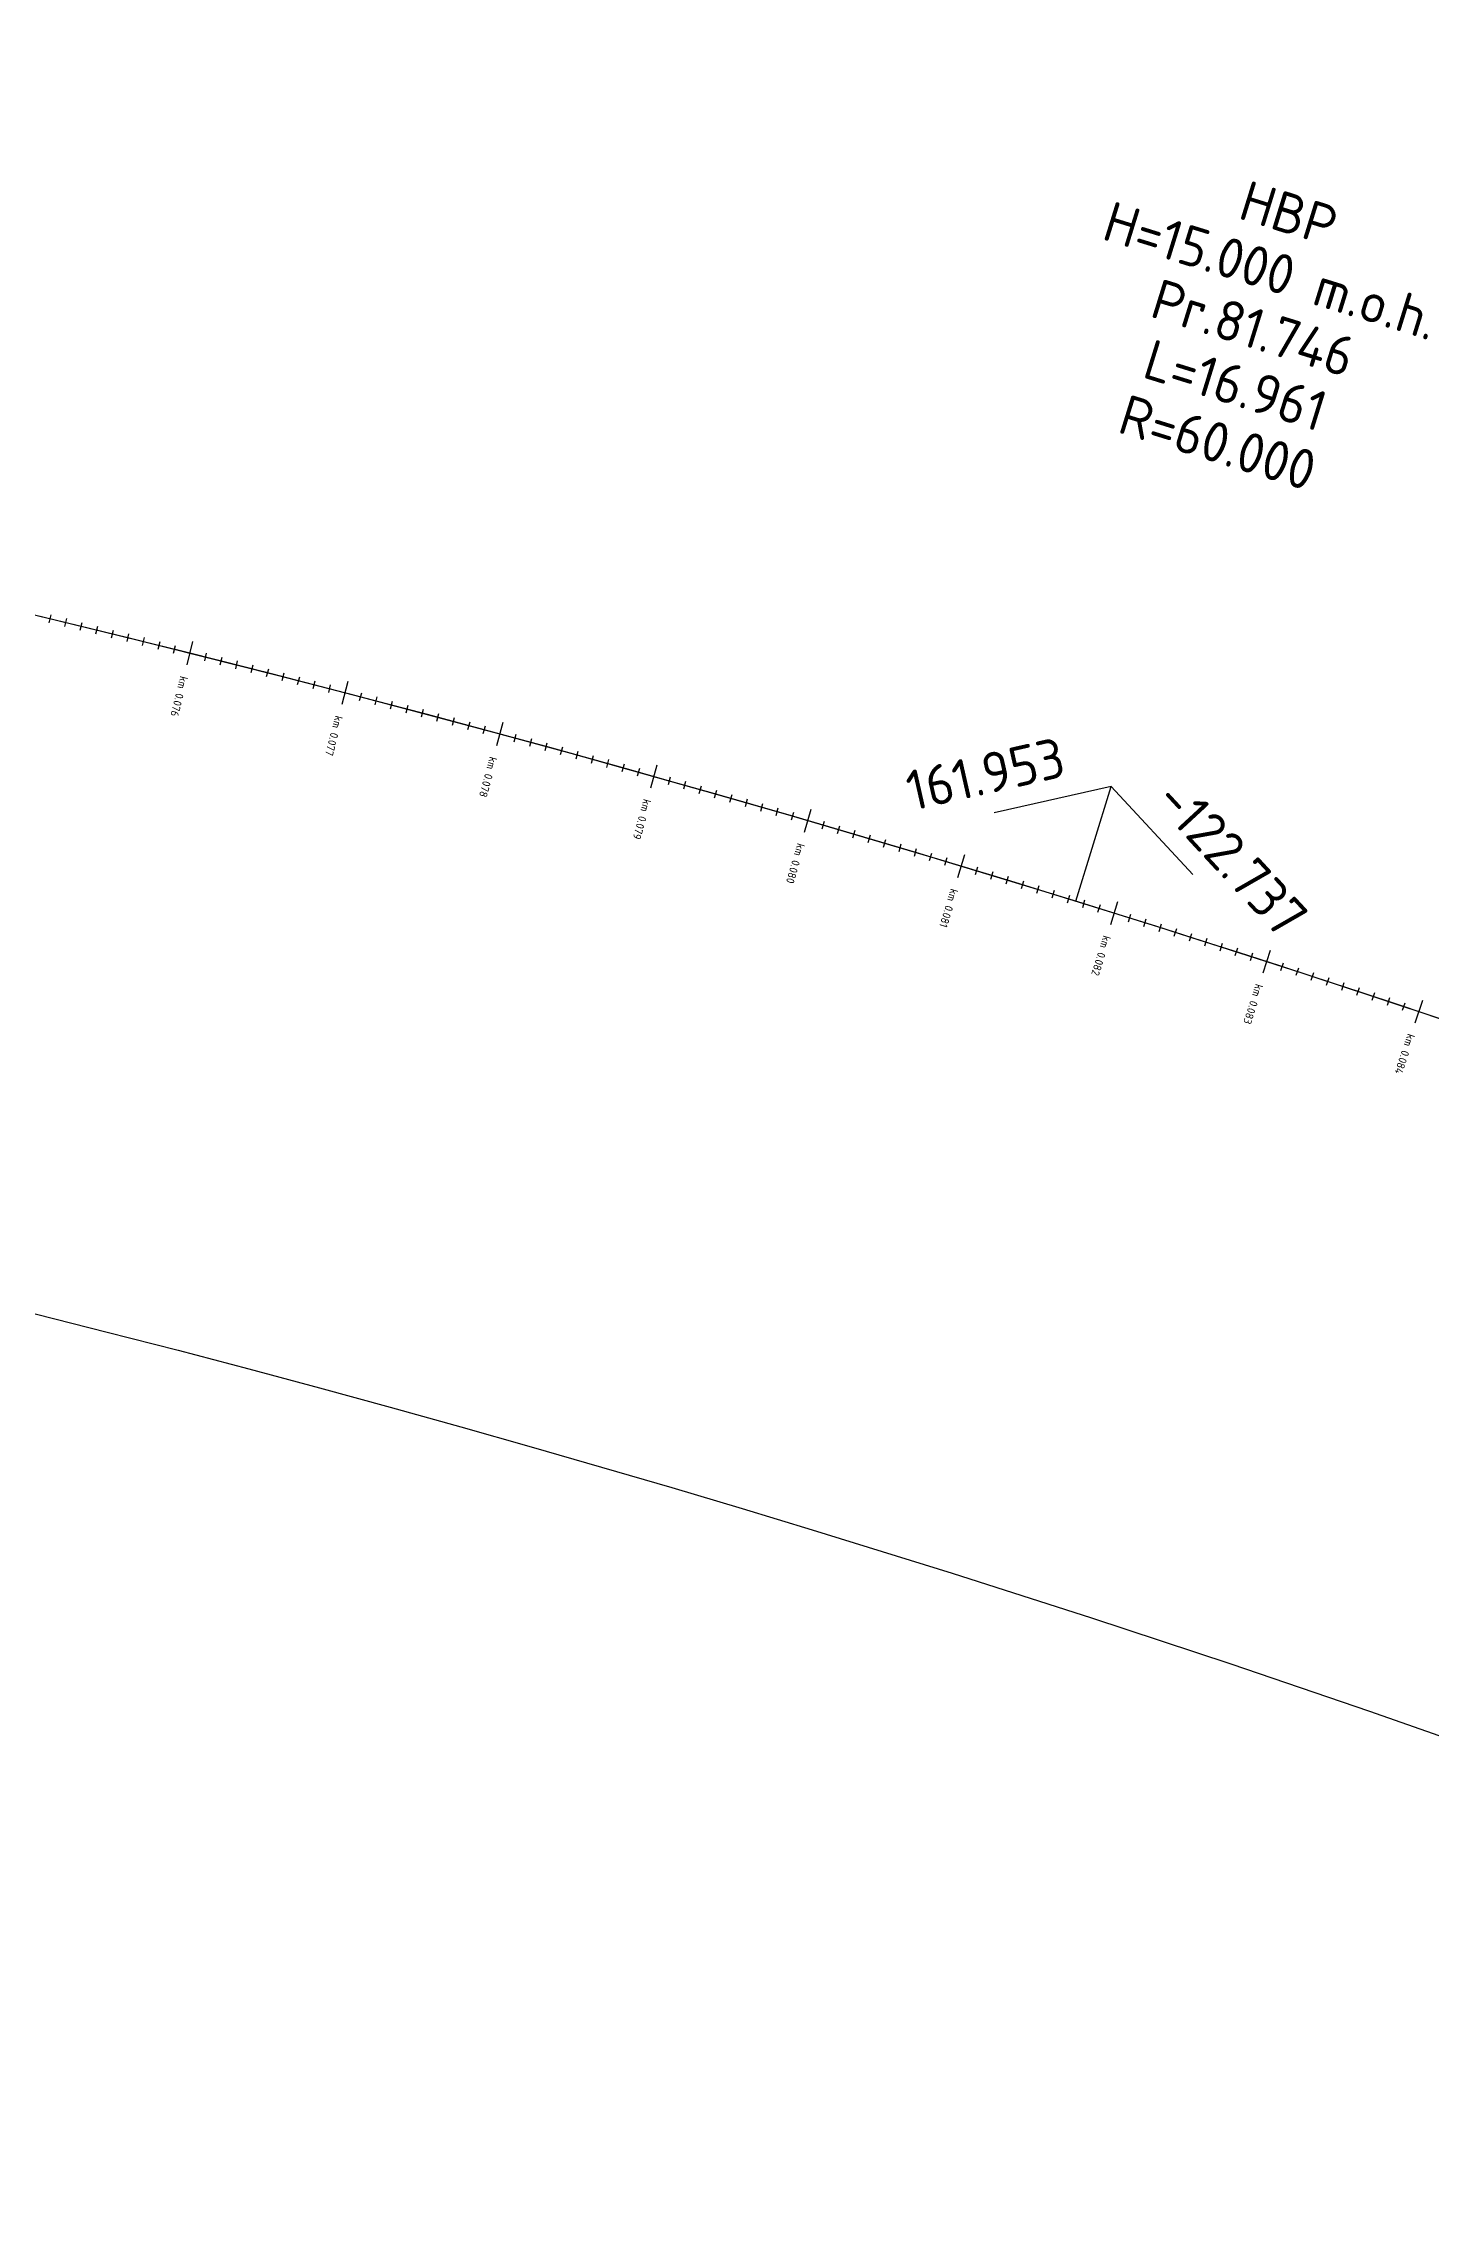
# Model space of a CAD drawing. Header units: metres. Extents: x 50 to 313, y -140 to 159.
# Drawn here: x 165.64 to 174.3, y 116.03 to 129.57 of the extents above; entities that cross this region are included whole.
import ezdxf

# ---------------------------------------------------------------- set-up
doc = ezdxf.new("R2010")
doc.units = ezdxf.units.M
for name, color, linetype, true_color in [('JBTFE_ANNOTATIONS_MILEAGE', 2, 'Continuous', 0xffff00), ('JBTFE_ANNOTATIONS_VERTICALPROFILE', 2, 'Continuous', 0xffff00), ('JBTOB_KO_SPO', 2, 'Continuous', 0xffff00)]:
    doc.layers.add(name, color=color, linetype=linetype, true_color=true_color)
doc.styles.add('RC-STANDARD', font='iso3098.shx')

# ---------------------------------------------------------------- blocks, each defined once
blk = doc.blocks.new('*Z23', base_point=(169.789, 118.011))
at = {"color": 0}
for p, q in [((172.307, 124.927), (171.575, 124.761)), ((172.085, 124.21), (172.307, 124.927)), ((172.307, 124.927), (172.816, 124.376))]:
    blk.add_line(p, q, dxfattribs=at)
at = {"color": 0, "char_height": 0.25, "style": 'RC-STANDARD'}
for s, insert, attachment_point, rotation in [('HBP', (173.417, 128.509), 5, 342.776), ('H=15.000 m.o.h.', (173.306, 128.15), 5, 342.776), ('Pr.81.746', (173.195, 127.792), 5, 342.776), ('L=16.961', (173.084, 127.434), 5, 342.776), ('R=60.000', (172.973, 127.076), 5, 342.776), ('161.953', (172.008, 125.115), 6, 12.776), ('-122.737', (172.66, 124.913), 4, 312.776)]:
    blk.add_mtext(s, dxfattribs=dict(at, insert=insert, attachment_point=attachment_point, rotation=rotation))
blk = doc.blocks.new('*Z24', base_point=(170.609, 116.414))
at = {"color": 0}
for p, q in [((165.672, 125.95), (165.684, 125.999)), ((165.769, 125.927), (165.781, 125.976)), ((165.866, 125.903), (165.878, 125.952)), ((165.964, 125.88), (165.975, 125.928)), ((166.061, 125.856), (166.073, 125.904)), ((166.158, 125.832), (166.17, 125.881)), ((166.255, 125.808), (166.267, 125.857)), ((166.352, 125.784), (166.364, 125.832)), ((166.449, 125.76), (166.461, 125.808)), ((166.534, 125.687), (166.57, 125.833)), ((166.643, 125.711), (166.655, 125.76)), ((166.74, 125.687), (166.752, 125.735)), ((166.837, 125.662), (166.849, 125.711)), ((166.934, 125.638), (166.946, 125.686)), ((167.03, 125.613), (167.043, 125.661)), ((167.127, 125.588), (167.14, 125.637)), ((167.224, 125.563), (167.237, 125.612)), ((167.321, 125.538), (167.333, 125.587)), ((167.502, 125.44), (167.54, 125.585)), ((167.418, 125.513), (167.43, 125.562)), ((167.611, 125.463), (167.624, 125.511)), ((167.708, 125.437), (167.721, 125.486)), ((167.805, 125.412), (167.817, 125.46)), ((167.901, 125.386), (167.914, 125.435)), ((167.998, 125.361), (168.011, 125.409)), ((168.094, 125.335), (168.107, 125.383)), ((168.191, 125.309), (168.204, 125.357)), ((168.288, 125.283), (168.301, 125.331)), ((168.384, 125.257), (168.397, 125.305)), ((168.468, 125.183), (168.507, 125.328)), ((168.577, 125.205), (168.59, 125.253)), ((168.674, 125.179), (168.687, 125.227)), ((168.77, 125.152), (168.783, 125.2)), ((168.866, 125.126), (168.88, 125.174)), ((168.963, 125.099), (168.976, 125.147)), ((169.059, 125.072), (169.073, 125.121)), ((169.155, 125.046), (169.169, 125.094)), ((169.252, 125.019), (169.265, 125.067)), ((169.348, 124.992), (169.362, 125.04)), ((169.431, 124.917), (169.471, 125.061)), ((169.541, 124.938), (169.554, 124.986)), ((169.637, 124.911), (169.65, 124.959)), ((169.733, 124.883), (169.747, 124.931)), ((169.829, 124.856), (169.843, 124.904)), ((169.925, 124.828), (169.939, 124.876)), ((170.021, 124.801), (170.035, 124.849)), ((170.117, 124.773), (170.131, 124.821)), ((170.213, 124.745), (170.227, 124.793)), ((170.309, 124.717), (170.323, 124.765)), ((170.391, 124.641), (170.433, 124.785)), ((170.501, 124.661), (170.515, 124.709)), ((170.597, 124.633), (170.611, 124.681)), ((170.693, 124.605), (170.707, 124.653)), ((170.789, 124.577), (170.803, 124.625)), ((170.885, 124.548), (170.899, 124.596)), ((170.981, 124.52), (170.995, 124.568)), ((171.077, 124.491), (171.091, 124.539)), ((171.172, 124.463), (171.187, 124.51)), ((171.349, 124.357), (171.393, 124.501)), ((171.268, 124.434), (171.282, 124.482)), ((171.459, 124.376), (171.474, 124.424)), ((171.555, 124.347), (171.57, 124.395)), ((171.651, 124.318), (171.665, 124.366)), ((171.746, 124.288), (171.761, 124.336)), ((171.842, 124.259), (171.857, 124.307)), ((171.937, 124.23), (171.952, 124.278)), ((172.033, 124.2), (172.048, 124.248)), ((172.129, 124.171), (172.143, 124.218)), ((172.224, 124.141), (172.239, 124.189)), ((172.304, 124.063), (172.349, 124.207)), ((172.415, 124.081), (172.43, 124.129)), ((172.51, 124.051), (172.525, 124.099)), ((172.606, 124.021), (172.621, 124.069)), ((172.701, 123.991), (172.716, 124.039)), ((172.796, 123.961), (172.811, 124.008)), ((172.891, 123.93), (172.907, 123.978)), ((172.987, 123.9), (173.002, 123.948)), ((173.082, 123.87), (173.097, 123.917)), ((173.177, 123.839), (173.192, 123.886)), ((173.257, 123.761), (173.303, 123.903)), ((173.367, 123.777), (173.383, 123.825)), ((173.462, 123.747), (173.478, 123.794)), ((173.557, 123.716), (173.573, 123.763)), ((173.652, 123.684), (173.668, 123.732)), ((173.747, 123.653), (173.763, 123.701)), ((173.842, 123.622), (173.858, 123.67)), ((173.937, 123.591), (173.953, 123.638)), ((174.032, 123.559), (174.048, 123.607)), ((174.127, 123.528), (174.143, 123.575)), ((174.206, 123.449), (174.254, 123.591))]:
    blk.add_line(p, q, dxfattribs=at)
at = {"color": 0, "char_height": 0.05, "attachment_point": 4, "style": 'RC-STANDARD'}
for s, insert, rotation in [('km 0.076', (166.515, 125.614), 255.9345), ('km 0.077', (167.483, 125.367), 255.3848), ('km 0.078', (168.448, 125.11), 254.8352), ('km 0.079', (169.41, 124.845), 254.2855), ('km 0.080', (170.37, 124.569), 253.7359), ('km 0.081', (171.328, 124.285), 253.1862), ('km 0.082', (172.282, 123.992), 252.6366), ('km 0.083', (173.234, 123.689), 252.0869), ('km 0.084', (174.182, 123.378), 251.5373)]:
    blk.add_mtext(s, dxfattribs=dict(at, insert=insert, rotation=rotation))

msp = doc.modelspace()

# ---------------------------------------------------------------- linework, layer by layer
at = {"color": 4, "true_color": 0x00ffff}
msp.add_lwpolyline([(108.606, 133.791), (159.522, 136.298, -0.125809), (208.063, 126.403, 0.152385), (266.974, 117.562)], format="xyb", dxfattribs=at)
at = {"color": 5, "extrusion": (0.266316, 0.826142, -0.496552)}
msp.add_arc((-126.841, 45.379, 141.296), 52.049, 79.3947, 98.0656, dxfattribs=at)
at = {"layer": 'JBTOB_KO_SPO', "flags": 128}
for points in [[(126.263, 127.863), (129.646, 128.241, -0.147799), (188.957, 117.311), (208.849, 107.064, 0.01749), (214.906, 104.207)], [(91.543, 119.718), (130.117, 124.027, -0.147799), (187.015, 113.542), (206.907, 103.294, 0.115804), (251.249, 92.202), (283.493, 91.733)]]:
    msp.add_lwpolyline(points, format="xyb", dxfattribs=at)

# ---------------------------------------------------------------- block references
at = {"layer": 'JBTFE_ANNOTATIONS_MILEAGE'}
msp.add_blockref('*Z24', (170.609, 116.414), dxfattribs=at)
at = {"layer": 'JBTFE_ANNOTATIONS_VERTICALPROFILE'}
msp.add_blockref('*Z23', (169.789, 118.011), dxfattribs=at)

doc.saveas('drawing.dxf')
